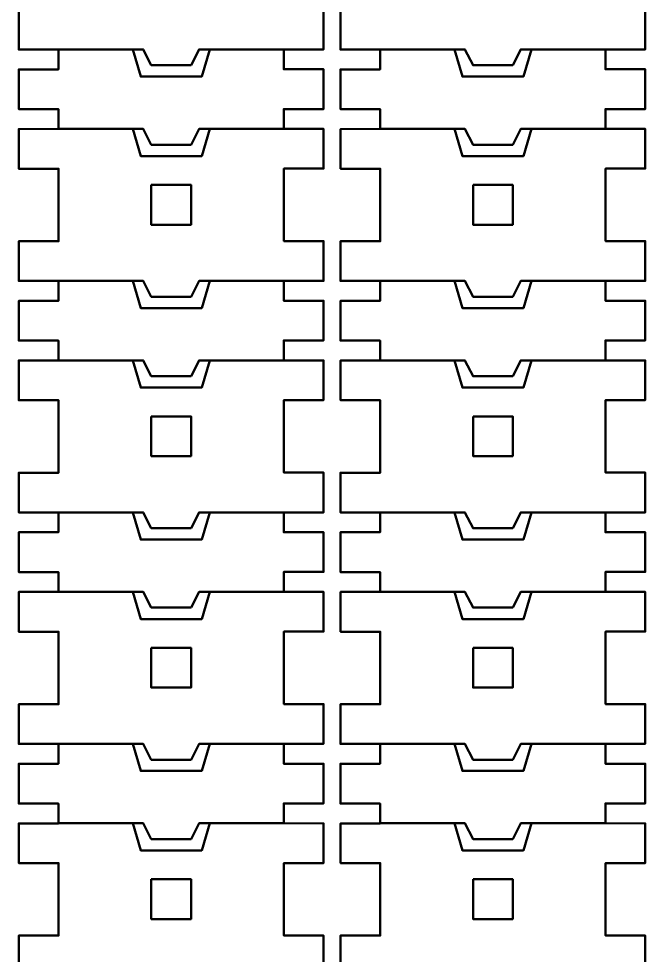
# Model space of a CAD drawing. Header units: inches. Extents: x 589 to 2016, y -1839 to -951.
# Drawn here: x 1153.5 to 1200.8, y -1619.5 to -1548.7 of the extents above; entities that cross this region are included whole.
import ezdxf

# ---------------------------------------------------------------- set-up
doc = ezdxf.new("R2010")
doc.units = ezdxf.units.IN
doc.header["$MEASUREMENT"] = 0
doc.layers.add('Layer 1', color=7, linetype='Continuous')

# ---------------------------------------------------------------- blocks, each defined once
blk = doc.blocks.new('block 83')
at = {"layer": 'Layer 1', "color": 98, "lineweight": 50, "true_color": 0x020302}
for points in [[(1153.483, -1548.063), (1153.483, -1551.063), (1156.483, -1551.063), (1156.477, -1552.565), (1153.478, -1552.565), (1153.478, -1555.564), (1156.478, -1555.564), (1156.478, -1557.063), (1153.484, -1557.066), (1153.484, -1560.067), (1156.484, -1560.067), (1156.484, -1565.542), (1153.483, -1565.542), (1153.483, -1568.542), (1156.483, -1568.542), (1156.477, -1570.045), (1153.478, -1570.045), (1153.478, -1573.044), (1156.478, -1573.044), (1156.478, -1574.544), (1153.484, -1574.546), (1153.484, -1577.546), (1156.484, -1577.546), (1156.484, -1583.021), (1153.483, -1583.021), (1153.483, -1586.021), (1156.483, -1586.021), (1156.477, -1587.524), (1153.478, -1587.524), (1153.478, -1590.523), (1156.478, -1590.523), (1156.478, -1592.023), (1153.484, -1592.025), (1153.484, -1595.027), (1156.484, -1595.027), (1156.484, -1600.502), (1153.483, -1600.502), (1153.483, -1603.503), (1156.483, -1603.503), (1156.477, -1605.005), (1153.478, -1605.005), (1153.478, -1608.005), (1156.478, -1608.005), (1156.478, -1609.505), (1153.484, -1609.507), (1153.484, -1612.508), (1156.484, -1612.508), (1156.484, -1617.984), (1153.483, -1617.984), (1153.483, -1620.984)], [(1176.497, -1620.975), (1176.497, -1617.978), (1173.497, -1617.978), (1173.497, -1612.503), (1176.497, -1612.503), (1176.497, -1609.502), (1173.491, -1609.498), (1173.494, -1607.999), (1176.494, -1607.999), (1176.494, -1605), (1173.493, -1605), (1173.491, -1603.502), (1176.497, -1603.496), (1176.497, -1600.498), (1173.497, -1600.498), (1173.497, -1595.023), (1176.497, -1595.023), (1176.497, -1592.022), (1173.491, -1592.019), (1173.494, -1590.519), (1176.494, -1590.519), (1176.494, -1587.519), (1173.493, -1587.519), (1173.491, -1586.02), (1176.497, -1586.016), (1176.497, -1583.018), (1173.497, -1583.018), (1173.497, -1577.543), (1176.497, -1577.543), (1176.497, -1574.539), (1173.491, -1574.536), (1173.494, -1573.037), (1176.494, -1573.037), (1176.494, -1570.037), (1173.493, -1570.037), (1173.491, -1568.538), (1176.497, -1568.532), (1176.497, -1565.535), (1173.497, -1565.535), (1173.497, -1560.059), (1176.497, -1560.059), (1176.497, -1557.058), (1173.491, -1557.054), (1173.494, -1555.555), (1176.494, -1555.555), (1176.494, -1552.555), (1173.493, -1552.555), (1173.491, -1551.056), (1176.497, -1551.051), (1176.497, -1548.053)], [(1156.484, -1551.058), (1162.082, -1551.058), (1162.688, -1553.11), (1167.295, -1553.11), (1167.901, -1551.058), (1173.49, -1551.058)], [(1162.082, -1551.058), (1162.885, -1551.058), (1163.491, -1552.255), (1166.491, -1552.255), (1167.097, -1551.058), (1167.901, -1551.058)], [(1156.484, -1557.06), (1162.082, -1557.06), (1162.688, -1559.111), (1167.295, -1559.111), (1167.901, -1557.06), (1173.49, -1557.06)], [(1162.082, -1557.06), (1162.885, -1557.06), (1163.491, -1558.255), (1166.491, -1558.255), (1167.097, -1557.06), (1167.901, -1557.06)], [(1163.491, -1561.288), (1166.491, -1561.288), (1166.491, -1564.29), (1163.491, -1564.29), (1163.491, -1561.288)], [(1156.484, -1568.539), (1162.082, -1568.539), (1162.688, -1570.591), (1167.295, -1570.591), (1167.901, -1568.539), (1173.49, -1568.539)], [(1162.082, -1568.539), (1162.885, -1568.539), (1163.491, -1569.734), (1166.491, -1569.734), (1167.097, -1568.539), (1167.901, -1568.539)], [(1156.484, -1574.54), (1162.082, -1574.54), (1162.688, -1576.59), (1167.295, -1576.59), (1167.901, -1574.54), (1173.49, -1574.54)], [(1162.082, -1574.54), (1162.885, -1574.54), (1163.491, -1575.736), (1166.491, -1575.736), (1167.097, -1574.54), (1167.901, -1574.54)], [(1163.491, -1578.768), (1166.491, -1578.768), (1166.491, -1581.768), (1163.491, -1581.768), (1163.491, -1578.768)], [(1156.484, -1586.018), (1162.082, -1586.018), (1162.688, -1588.068), (1167.295, -1588.068), (1167.901, -1586.018), (1173.49, -1586.018)], [(1162.082, -1586.018), (1162.885, -1586.018), (1163.491, -1587.213), (1166.491, -1587.213), (1167.097, -1586.018), (1167.901, -1586.018)], [(1156.484, -1592.019), (1162.082, -1592.019), (1162.688, -1594.07), (1167.295, -1594.07), (1167.901, -1592.019), (1173.49, -1592.019)], [(1162.082, -1592.019), (1162.885, -1592.019), (1163.491, -1593.213), (1166.491, -1593.213), (1167.097, -1592.019), (1167.901, -1592.019)], [(1163.491, -1596.248), (1166.491, -1596.248), (1166.491, -1599.248), (1163.491, -1599.248), (1163.491, -1596.248)], [(1156.484, -1603.498), (1162.082, -1603.498), (1162.688, -1605.548), (1167.295, -1605.548), (1167.901, -1603.498), (1173.49, -1603.498)], [(1162.082, -1603.498), (1162.885, -1603.498), (1163.491, -1604.693), (1166.491, -1604.693), (1167.097, -1603.498), (1167.901, -1603.498)], [(1156.484, -1609.499), (1162.082, -1609.499), (1162.688, -1611.55), (1167.295, -1611.55), (1167.901, -1609.499), (1173.49, -1609.499)], [(1162.082, -1609.499), (1162.885, -1609.499), (1163.491, -1610.693), (1166.491, -1610.693), (1167.097, -1609.499), (1167.901, -1609.499)], [(1163.491, -1613.728), (1166.491, -1613.728), (1166.491, -1616.728), (1163.491, -1616.728), (1163.491, -1613.728)]]:
    blk.add_lwpolyline(points, dxfattribs=at)
blk = doc.blocks.new('block 82')
at = {"layer": 'Layer 1'}
blk.add_blockref('block 83', (0, 0), dxfattribs=at)
blk = doc.blocks.new('block 85')
at = {"layer": 'Layer 1', "color": 98, "lineweight": 50, "true_color": 0x020302}
for points in [[(1177.775, -1548.063), (1177.775, -1551.063), (1180.775, -1551.063), (1180.768, -1552.565), (1177.77, -1552.565), (1177.77, -1555.564), (1180.77, -1555.564), (1180.77, -1557.063), (1177.776, -1557.066), (1177.776, -1560.067), (1180.776, -1560.067), (1180.776, -1565.542), (1177.775, -1565.542), (1177.775, -1568.542), (1180.775, -1568.542), (1180.768, -1570.045), (1177.77, -1570.045), (1177.77, -1573.044), (1180.77, -1573.044), (1180.77, -1574.544), (1177.776, -1574.546), (1177.776, -1577.546), (1180.776, -1577.546), (1180.776, -1583.021), (1177.775, -1583.021), (1177.775, -1586.021), (1180.775, -1586.021), (1180.768, -1587.524), (1177.77, -1587.524), (1177.77, -1590.523), (1180.77, -1590.523), (1180.77, -1592.023), (1177.776, -1592.025), (1177.776, -1595.027), (1180.776, -1595.027), (1180.776, -1600.502), (1177.775, -1600.502), (1177.775, -1603.503), (1180.775, -1603.503), (1180.768, -1605.005), (1177.77, -1605.005), (1177.77, -1608.005), (1180.77, -1608.005), (1180.77, -1609.505), (1177.776, -1609.507), (1177.776, -1612.508), (1180.777, -1612.508), (1180.777, -1617.984), (1177.775, -1617.984), (1177.775, -1620.984)], [(1200.788, -1620.975), (1200.788, -1617.978), (1197.788, -1617.978), (1197.788, -1612.503), (1200.788, -1612.503), (1200.788, -1609.502), (1197.782, -1609.498), (1197.785, -1607.999), (1200.784, -1607.999), (1200.784, -1605), (1197.784, -1605), (1197.782, -1603.502), (1200.788, -1603.496), (1200.788, -1600.498), (1197.788, -1600.498), (1197.788, -1595.023), (1200.788, -1595.023), (1200.788, -1592.022), (1197.782, -1592.019), (1197.785, -1590.519), (1200.784, -1590.519), (1200.784, -1587.519), (1197.784, -1587.519), (1197.782, -1586.02), (1200.788, -1586.016), (1200.788, -1583.018), (1197.788, -1583.018), (1197.788, -1577.543), (1200.788, -1577.543), (1200.788, -1574.539), (1197.782, -1574.536), (1197.785, -1573.037), (1200.784, -1573.037), (1200.784, -1570.037), (1197.784, -1570.037), (1197.782, -1568.538), (1200.788, -1568.532), (1200.788, -1565.535), (1197.788, -1565.535), (1197.788, -1560.059), (1200.788, -1560.059), (1200.788, -1557.058), (1197.782, -1557.054), (1197.785, -1555.555), (1200.784, -1555.555), (1200.784, -1552.555), (1197.784, -1552.555), (1197.782, -1551.056), (1200.788, -1551.051), (1200.788, -1548.053)], [(1180.775, -1551.058), (1186.374, -1551.058), (1186.98, -1553.11), (1191.586, -1553.11), (1192.193, -1551.058), (1197.781, -1551.058)], [(1186.374, -1551.058), (1187.176, -1551.058), (1187.783, -1552.255), (1190.783, -1552.255), (1191.389, -1551.058), (1192.193, -1551.058)], [(1180.775, -1557.06), (1186.374, -1557.06), (1186.98, -1559.111), (1191.586, -1559.111), (1192.193, -1557.06), (1197.781, -1557.06)], [(1186.374, -1557.06), (1187.176, -1557.06), (1187.783, -1558.255), (1190.783, -1558.255), (1191.389, -1557.06), (1192.193, -1557.06)], [(1187.783, -1561.288), (1190.783, -1561.288), (1190.783, -1564.29), (1187.783, -1564.29), (1187.783, -1561.288)], [(1180.775, -1568.539), (1186.374, -1568.539), (1186.98, -1570.591), (1191.586, -1570.591), (1192.193, -1568.539), (1197.781, -1568.539)], [(1186.374, -1568.539), (1187.176, -1568.539), (1187.783, -1569.734), (1190.783, -1569.734), (1191.389, -1568.539), (1192.193, -1568.539)], [(1180.775, -1574.54), (1186.374, -1574.54), (1186.98, -1576.59), (1191.586, -1576.59), (1192.193, -1574.54), (1197.781, -1574.54)], [(1186.374, -1574.54), (1187.176, -1574.54), (1187.783, -1575.736), (1190.783, -1575.736), (1191.389, -1574.54), (1192.193, -1574.54)], [(1187.783, -1578.768), (1190.783, -1578.768), (1190.783, -1581.768), (1187.783, -1581.768), (1187.783, -1578.768)], [(1180.775, -1586.018), (1186.374, -1586.018), (1186.98, -1588.068), (1191.586, -1588.068), (1192.193, -1586.018), (1197.781, -1586.018)], [(1186.374, -1586.018), (1187.176, -1586.018), (1187.783, -1587.213), (1190.783, -1587.213), (1191.389, -1586.018), (1192.193, -1586.018)], [(1180.775, -1592.019), (1186.374, -1592.019), (1186.98, -1594.07), (1191.586, -1594.07), (1192.193, -1592.019), (1197.781, -1592.019)], [(1186.374, -1592.019), (1187.176, -1592.019), (1187.783, -1593.213), (1190.783, -1593.213), (1191.389, -1592.019), (1192.193, -1592.019)], [(1187.783, -1596.248), (1190.783, -1596.248), (1190.783, -1599.248), (1187.783, -1599.248), (1187.783, -1596.248)], [(1180.775, -1603.498), (1186.374, -1603.498), (1186.98, -1605.548), (1191.586, -1605.548), (1192.193, -1603.498), (1197.781, -1603.498)], [(1186.374, -1603.498), (1187.176, -1603.498), (1187.783, -1604.693), (1190.783, -1604.693), (1191.389, -1603.498), (1192.193, -1603.498)], [(1180.775, -1609.499), (1186.374, -1609.499), (1186.98, -1611.55), (1191.586, -1611.55), (1192.193, -1609.499), (1197.781, -1609.499)], [(1186.374, -1609.499), (1187.176, -1609.499), (1187.783, -1610.693), (1190.783, -1610.693), (1191.389, -1609.499), (1192.193, -1609.499)], [(1187.783, -1613.728), (1190.783, -1613.728), (1190.783, -1616.728), (1187.783, -1616.728), (1187.783, -1613.728)]]:
    blk.add_lwpolyline(points, dxfattribs=at)
blk = doc.blocks.new('block 84')
at = {"layer": 'Layer 1'}
blk.add_blockref('block 85', (0, 0), dxfattribs=at)

msp = doc.modelspace()

# ---------------------------------------------------------------- block references
at = {"layer": 'Layer 1'}
for name in ['block 82', 'block 84']:
    msp.add_blockref(name, (0, 0), dxfattribs=at)

doc.saveas('drawing.dxf')
